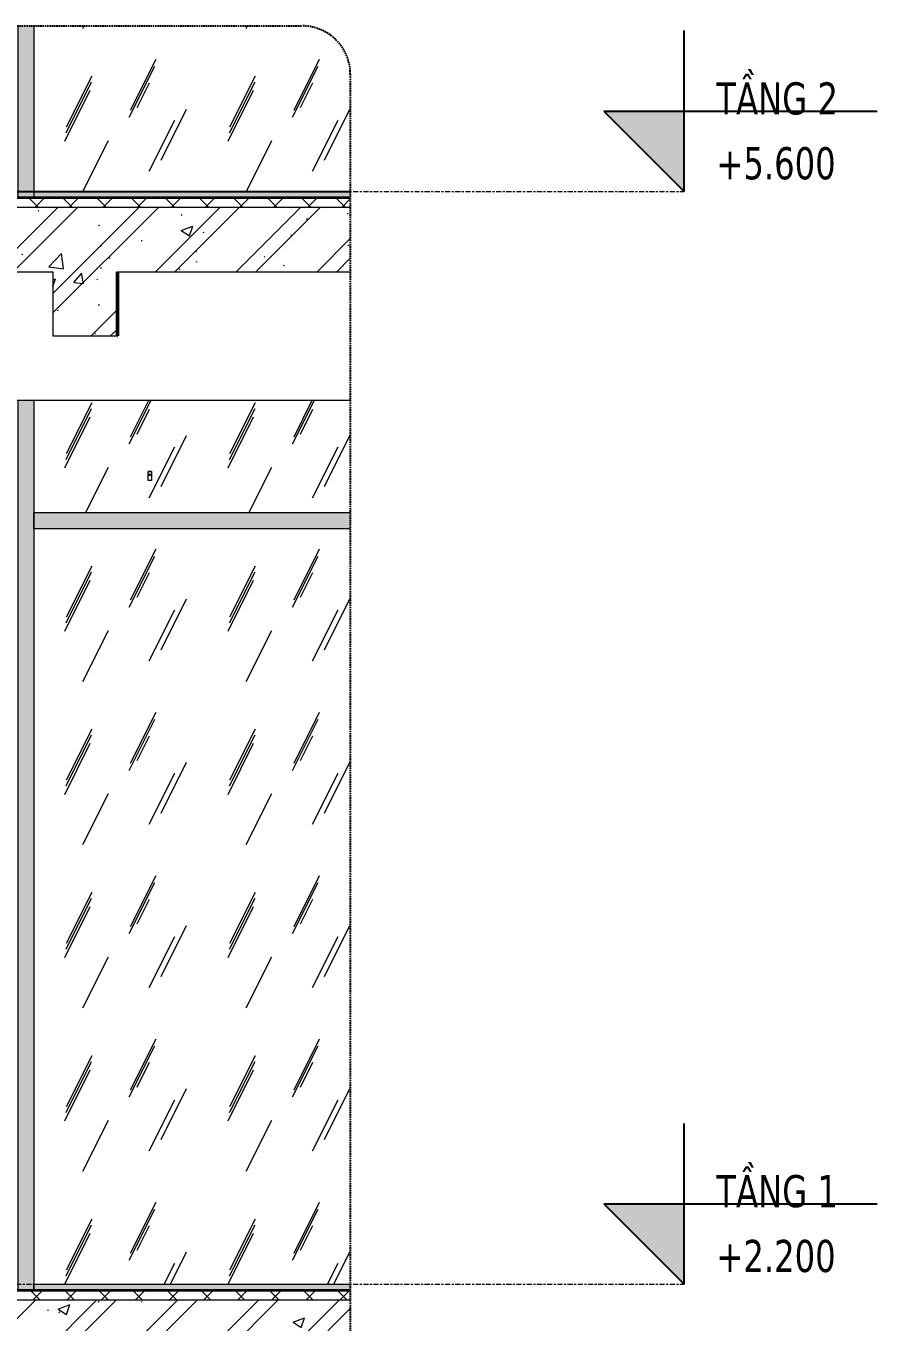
# Model space of a CAD drawing. Header units: millimetres. Extents: x 74302 to 149682, y -1785 to 49068.
# Drawn here: x 146499 to 149145, y 2082 to 6115 of the extents above; entities that cross this region are included whole.
import ezdxf

# ---------------------------------------------------------------- set-up
doc = ezdxf.new("R2010")
doc.units = ezdxf.units.MM
doc.linetypes.add('Centre', pattern=[31.75, 6.35, -4.7625, 15.875, -4.7625])
doc.linetypes.add('Hidden', pattern=[7.14375, 4.7625, -2.38125])
for name, color, linetype, lineweight in [('0-3', 90, 'Continuous', 5), ('A-DETL-GENF', 92, 'Continuous', 18), ('A-DETL-GENF-3', 92, 'Hidden', 25), ('A-DETL-GENF-4', 9, 'Continuous', 18), ('A-DETL-THIN', 151, 'Continuous', 18), ('A-FLOR-FNSH-1', 250, 'Continuous', 35), ('A-FLOR-LEVL', 51, 'Continuous', 9), ('A-FLOR-LEVL-1', 51, 'Continuous', 25), ('A-FLOR-LEVL-2', 51, 'Centre', 9), ('A-FLOR-PATT-2', 8, 'Continuous', 18), ('A-GLAZ-CURT', 52, 'Continuous', 18), ('A-GLAZ-CURT-2', 254, 'Continuous', 18), ('A-GLAZ-CWMG', 51, 'Continuous', 18), ('A-GLAZ-CWMG-2', 254, 'Continuous', 18), ('A-WALL-PATT-5', 254, 'Continuous', 18), ('E-LITE-EQPM', 33, 'Continuous', 18), ('M-EQPM', 50, 'Continuous', 18), ('M-EQPM-2', 50, 'Continuous', 25), ('S-BEAM-1', 71, 'Continuous', 5), ('S-BEAM-2', 7, 'Continuous', 18), ('S-BEAM-3', 10, 'Continuous', 50)]:
    doc.layers.add(name, color=color, linetype=linetype, lineweight=lineweight)
doc.styles.add('Tahoma_B_1', font='tahomabd.ttf', dxfattribs={"width": 0.85, "height": 100})
pattern_1 = [(45, (143933.09, 14200), (-53.033, 53.033), []), (135, (143933.09, 14200), (-53.033, -53.033), [])]
pattern_2 = [(63.435, (20183, 14234.78), (-0.0009, 508.0002), [177.488, -958.435]), (63.435, (19675, 14234.78), (-0.0009, 508.0002), [177.488, -958.435]), (63.435, (20426.18, 14332.92), (-0.0009, 508.0002), [177.488, -958.435]), (63.435, (19918.18, 14332.92), (-0.0009, 508.0002), [177.488, -958.435]), (63.435, (20389.38, 14298.28), (-0.0009, 508.0002), [177.488, -958.435]), (63.435, (19881.38, 14298.28), (-0.0009, 508.0002), [177.488, -958.435]), (63.435, (20351.86, 14496.7), (-0.0009, 508.0002), [86.267, -1049.655]), (63.435, (19843.86, 14496.7), (-0.0009, 508.0002), [86.267, -1049.655]), (63.435, (20327.32, 14465.98), (-0.0009, 508.0002), [177.488, -958.435]), (63.435, (19819.32, 14465.98), (-0.0009, 508.0002), [177.488, -958.435]), (63.435, (20331.65, 14488.03), (-0.0009, 508.0002), [177.488, -958.435]), (63.435, (19823.65, 14488.03), (-0.0009, 508.0002), [177.488, -958.435]), (63.435, (20126.7, 14391.31), (-0.0009, 508.0002), [177.488, -958.435]), (63.435, (19618.7, 14391.31), (-0.0009, 508.0002), [177.488, -958.435]), (63.435, (20131.03, 14417.3), (-0.0009, 508.0002), [177.488, -958.435]), (63.435, (19623.03, 14417.3), (-0.0009, 508.0002), [177.488, -958.435]), (63.435, (20132.2, 14436.03), (-0.0009, 508.0002), [177.488, -958.435]), (63.435, (19624.2, 14436.03), (-0.0009, 508.0002), [177.488, -958.435])]
pattern_3 = [(50, (143933.1, 14200), (364.368, -31.878), [38.1, -419.1]), (355, (143933.1, 14200), (-70.486, 382.113), [30.48, -335.28]), (100.451, (143963.45, 14197.34), (293.885, 350.233), [32.38, -356.18]), (46.184, (143933.1, 14301.6), (542.158, -84.086), [57.15, -628.65]), (96.636, (143978.27, 14294.6), (474.805, 494.855), [48.57, -534.27]), (351.184, (143933.1, 14301.6), (474.81, 494.85), [45.72, -502.92]), (21, (143983.9, 14276.2), (303.2285, -204.5305), [38.1, -419.1]), (326, (143983.9, 14276.2), (123.604, 368.376), [30.48, -335.28]), (71.451, (144009.16, 14259.16), (426.834, 163.843), [32.38, -356.18]), (37.5, (143933.09, 14200), (6.1766, 169.1102), [3.353, -327.863, 3.353, -337.007, -336.55]), (37.5, (143933.09, 14200), (6.1766, 169.1102), [-671.576, 3.353, -333.197]), (7.5, (143933.09, 14200), (133.6389, 200.3615), [3.353, -190.703, 3.353, -320.243, -128.27]), (7.5, (143933.09, 14200), (133.6389, 200.3615), [-517.652, 3.353, -124.917]), (327.5, (143819.8, 14200), (271.1818, -11.4584), [3.353, -123.647, 3.353, -392.887, -525.78]), (327.5, (143819.8, 14200), (271.1818, -11.4584), [-523.24, 3.353, -522.427]), (317.5, (143769, 14200), (296.2585, 50.853), [3.353, -161.747, 3.353, -259.791, -373.38]), (317.5, (143769, 14200), (296.2585, 50.853), [-428.244, 3.353, -370.027]), (45, (143933.09, 14200), (-125.7236, 125.7236), []), (45, (143933.09, 14390.5), (-125.7236, 125.7236), [])]

# ---------------------------------------------------------------- blocks, each defined once
blk = doc.blocks.new('NCV_TKTC_KET CAU_rvt-7-TKCS_SẢNH - BẬC CẤP 5 - MẶT CẮT')
at = {"layer": 'S-BEAM-1'}
blk.add_hatch(color=256, dxfattribs=at).paths.add_polyline_path([(22435.3, 5150), (22436.9, 5150), (22436.9, 5350), (22435.3, 5350), (22435.3, 5336.4)])
at = {"layer": 'S-BEAM-2'}
blk.add_line((21496.9, 4950), (23160.5, 4950), dxfattribs=at)
at = {"layer": 'S-BEAM-3'}
for p, q in [((22436.9, 5150), (22436.9, 5350)), ((22435.3, 5150), (22436.9, 5150))]:
    blk.add_line(p, q, dxfattribs=at)
blk = doc.blocks.new('System Panel - Glazed-1286806-TKCS_SẢNH - BẬC CẤP 5 - MẶT CẮT')
at = {"layer": 'A-GLAZ-CURT-2'}
h = blk.add_hatch(dxfattribs=at)
h.set_pattern_fill('FP_38', color=256, style=0, pattern_type=2)
h.set_pattern_definition(pattern_2)
h.paths.add_polyline_path([(23155.3, 5600), (23160.5, 5600), (23160.5, 5964.8), (23155.3, 6003.6), (23140.4, 6039.8), (23116.5, 6070.8), (23085.5, 6094.7), (23049.3, 6109.6), (23010.5, 6114.8), (22176.9, 6114.8), (22176.9, 5600), (23140.4, 5600)])
at = {"layer": 'A-GLAZ-CURT'}
blk.add_line((22176.9, 5600), (23160.5, 5600), dxfattribs=at)
blk = doc.blocks.new('Rectangular Mullion - 50 x 100mm-1286804-TKCS_SẢNH - BẬC CẤP 5 - MẶT CẮT')
at = {"layer": 'A-GLAZ-CWMG-2'}
blk.add_hatch(color=256, dxfattribs=at).paths.add_polyline_path([(22176.9, 5580), (22176.9, 6114.8), (22126.9, 6114.8), (22126.9, 5580)])
at = {"layer": 'A-GLAZ-CWMG'}
for p, q in [((22126.9, 6114.8), (22126.9, 5580)), ((22176.9, 6114.8), (22176.9, 5580))]:
    blk.add_line(p, q, dxfattribs=at)
blk = doc.blocks.new('LIC_06-ĐÈN LED TRÒN DOWNLIGHT_ P_18W - LIC_06-ĐÈN LED TRÒN DOWNLIGHT_ P_18W - ÁNH SÁNG 6000K-1339139-TKCS_SẢNH - BẬC CẤP 5 - MẶT CẮT')
at = {"layer": 'E-LITE-EQPM'}
for p, q in [((22542.4, 4728), (22532.4, 4728)), ((22532.4, 4727.2), (22532.4, 4728)), ((22542.4, 4728), (22532.4, 4728)), ((22532.4, 4728), (22532.4, 4728)), ((22532.4, 4719), (22532.4, 4727.2)), ((22542.4, 4727.2), (22532.4, 4727.2)), ((22532.4, 4716), (22532.4, 4719)), ((22542.4, 4719), (22532.4, 4719)), ((22542.4, 4728), (22542.4, 4727.2)), ((22542.4, 4728), (22542.4, 4728)), ((22542.4, 4727.2), (22542.4, 4719)), ((22542.4, 4719), (22542.4, 4716)), ((22532.4, 4700), (22532.4, 4716)), ((22542.4, 4716), (22532.4, 4716)), ((22542.4, 4700), (22532.4, 4700)), ((22542.4, 4716), (22542.4, 4700))]:
    blk.add_line(p, q, dxfattribs=at)
blk = doc.blocks.new('System Panel - Glazed-V55-TKCS_SẢNH - BẬC CẤP 5 - MẶT CẮT')
at = {"layer": 'A-GLAZ-CURT-2'}
h = blk.add_hatch(dxfattribs=at)
h.set_pattern_fill('FP_38', color=256, style=0, pattern_type=2)
h.set_pattern_definition(pattern_2)
h.paths.add_polyline_path([(22354.7, 2200), (23160.5, 2200), (23160.5, 4550), (22176.9, 4550), (22176.9, 2200)])
blk = doc.blocks.new('System Panel - Glazed-1286807-TKCS_SẢNH - BẬC CẤP 5 - MẶT CẮT')
at = {"layer": 'A-GLAZ-CURT-2'}
h = blk.add_hatch(dxfattribs=at)
h.set_pattern_fill('FP_38', color=256, style=0, pattern_type=2)
h.set_pattern_definition(pattern_2)
h.paths.add_polyline_path([(22436.9, 4600), (23160.5, 4600), (23160.5, 4950), (22176.9, 4950), (22176.9, 4600), (22354.7, 4600)])
h.paths.add_polyline_path([(22542.4, 4700), (22532.4, 4700), (22532.4, 4728), (22542.4, 4727.4), (22542.4, 4716)])
blk = doc.blocks.new('Rectangular Mullion - 50 x 100mm-1286802-TKCS_SẢNH - BẬC CẤP 5 - MẶT CẮT')
at = {"layer": 'A-GLAZ-CWMG-2'}
blk.add_hatch(color=256, dxfattribs=at).paths.add_polyline_path([(22354.7, 2180), (23160.5, 2180), (23160.5, 2200), (22176.9, 2200), (22176.9, 2180)])
at = {"layer": 'A-GLAZ-CWMG'}
for p, q in [((22176.9, 2180), (22176.9, 2200)), ((22176.9, 2200), (23160.5, 2200))]:
    blk.add_line(p, q, dxfattribs=at)
blk = doc.blocks.new('Rectangular Mullion - 50 x 100mm-1286803-TKCS_SẢNH - BẬC CẤP 5 - MẶT CẮT')
at = {"layer": 'A-GLAZ-CWMG-2'}
blk.add_hatch(color=256, dxfattribs=at).paths.add_polyline_path([(22354.7, 4550), (23160.5, 4550), (23160.5, 4600), (22176.9, 4600), (22176.9, 4550)])
at = {"layer": 'A-GLAZ-CWMG'}
for p, q in [((22176.9, 4550), (22176.9, 4600)), ((23160.5, 4600), (22176.9, 4600)), ((23160.5, 4550), (22176.9, 4550))]:
    blk.add_line(p, q, dxfattribs=at)
blk = doc.blocks.new('Rectangular Mullion - 50 x 100mm-V68-TKCS_SẢNH - BẬC CẤP 5 - MẶT CẮT')
at = {"layer": 'A-GLAZ-CWMG-2'}
blk.add_hatch(color=256, dxfattribs=at).paths.add_polyline_path([(22176.9, 2180), (22176.9, 4575), (22126.9, 4575), (22126.9, 2180)])
at = {"layer": 'A-GLAZ-CWMG'}
for p, q in [((22126.9, 4575), (22126.9, 2180)), ((22176.9, 4575), (22176.9, 2180))]:
    blk.add_line(p, q, dxfattribs=at)
blk = doc.blocks.new('Rectangular Mullion - 50 x 100mm-1286805-TKCS_SẢNH - BẬC CẤP 5 - MẶT CẮT')
at = {"layer": 'A-GLAZ-CWMG-2'}
blk.add_hatch(color=256, dxfattribs=at).paths.add_polyline_path([(22176.9, 4575), (22176.9, 4950), (22126.9, 4950), (22126.9, 4575)])
at = {"layer": 'A-GLAZ-CWMG'}
for p, q in [((22126.9, 4950), (22126.9, 4575)), ((22176.9, 4950), (22176.9, 4575))]:
    blk.add_line(p, q, dxfattribs=at)
blk = doc.blocks.new('TKTC_XREF_251221_MB TANG 2-7 - TKTC_XREF_251221_MB TANG 2-7-2039446-TKCS_SẢNH - BẬC CẤP 5 - MẶT CẮT')
at = {"layer": 'M-EQPM-2'}
blk.add_line((17238.6, 5600), (23160.5, 5600), dxfattribs=at)
blk = doc.blocks.new('BORDER VIEW - BORDER VIEW-2200615-TKCS_SẢNH - BẬC CẤP 5 - MẶT CẮT')
at = {"layer": 'A-DETL-GENF-3'}
for p, q in [((16416.9, 6114.8), (23010.5, 6114.8)), ((23160.5, 5964.8), (23160.5, -470))]:
    blk.add_line(p, q, dxfattribs=at)
blk.add_arc((23010.5, 5964.8), 150, 360, 90, dxfattribs=at)
blk = doc.blocks.new('Level - CAO ĐỘ LEVEL-350587-TKCS_SẢNH - BẬC CẤP 5 - MẶT CẮT')
at = {"layer": 'A-FLOR-LEVL'}
blk.add_hatch(color=256, dxfattribs=at).paths.add_polyline_path([(24198.2, 2450), (24198.2, 2200), (23948.2, 2450)])
at = {"layer": 'A-FLOR-LEVL-1'}
for p, q in [((24198.2, 2200), (24198.2, 2700)), ((23948.2, 2450), (24198.2, 2200)), ((23948.2, 2450), (24798.2, 2450))]:
    blk.add_line(p, q, dxfattribs=at)

msp = doc.modelspace()

# ---------------------------------------------------------------- hatches: boundary and pattern name
at = {"layer": 'A-DETL-GENF-4'}
h = msp.add_hatch(dxfattribs=at)
h.set_pattern_fill('FP_44', color=256, style=0, pattern_type=2)
h.set_pattern_definition(pattern_3)
h.paths.add_polyline_path([(141583.8, 4950), (141882.2, 4950), (141882.2, 5350), (146582.2, 5350), (146582.2, 5150), (146782.2, 5150), (146782.2, 5350), (147507.3, 5350), (147507.3, 5550), (141583.8, 5550)])
h = msp.add_hatch(dxfattribs=at)
h.set_pattern_fill('FP_44', color=256, style=0, pattern_type=2)
h.set_pattern_definition(pattern_3)
h.paths.add_polyline_path([(141583.8, -620), (141883.8, -620), (141883.8, 335.7), (144065.8, 1771.7), (144065.8, 1700), (144265.8, 1700), (144265.8, 1903.4), (144306.2, 1930), (145635.8, 1930), (145635.8, 1730), (145835.8, 1730), (145835.8, 1930), (146582.2, 1930), (146582.2, 1750), (146782.2, 1750), (146782.2, 1928.6), (147507.3, 1928.6), (147507.3, 2150), (144063.8, 2150), (144063.8, 1950), (141883.8, 515.3), (141583.8, 515.3)])
at = {"layer": 'A-FLOR-PATT-2'}
h = msp.add_hatch(dxfattribs=at)
h.set_pattern_fill('FP_36', color=256, style=0, pattern_type=2)
h.set_pattern_definition(pattern_1)
h.paths.add_polyline_path([(146701.6, 5550), (147507.3, 5550), (147507.3, 5580), (144883.8, 5580), (144883.8, 5550), (146582.2, 5550)])
h = msp.add_hatch(dxfattribs=at)
h.set_pattern_fill('FP_36', color=256, style=0, pattern_type=2)
h.set_pattern_definition(pattern_1)
h.paths.add_polyline_path([(147507.3, 2150), (147507.3, 2180), (145833.8, 2180), (145833.8, 2150), (146782.2, 2150)])
at = {"layer": 'A-WALL-PATT-5'}
h = msp.add_hatch(color=256, dxfattribs=at)
h.paths.add_polyline_path([(146523.8, 5580), (147507.3, 5580), (147507.3, 5600), (146523.8, 5600)])
h.paths.add_polyline_path([(144953.3, 5580), (145273.8, 5580), (145273.8, 5600), (144933.8, 5600), (144933.8, 5580)])
h.paths.add_polyline_path([(146473.8, 5580), (146473.8, 5600), (145323.8, 5600), (145323.8, 5580), (145827.4, 5580)])

# ---------------------------------------------------------------- linework, layer by layer
at = {"layer": 'A-DETL-THIN'}
for p, q in [((147507.3, 5550), (141583.8, 5550)), ((141882.2, 5350), (146582.2, 5350)), ((146582.2, 5350), (146582.2, 5150)), ((146782.2, 5150), (146782.2, 5350)), ((146782.2, 5350), (147507.3, 5350)), ((146582.2, 5150), (146782.2, 5150)), ((147507.3, 2150), (144063.8, 2150))]:
    msp.add_line(p, q, dxfattribs=at)
at = {"layer": 'A-FLOR-FNSH-1'}
for p, q in [((147507.3, 5580), (144883.8, 5580)), ((147507.3, 2180), (145833.8, 2180))]:
    msp.add_line(p, q, dxfattribs=at)
at = {"layer": 'A-FLOR-LEVL-2'}
for p, q in [((139916.7, 5600), (148545, 5600)), ((139916.7, 2200), (148545, 2200))]:
    msp.add_line(p, q, dxfattribs=at)

# ---------------------------------------------------------------- block references
at = {"layer": '0-3'}
msp.add_blockref('NCV_TKTC_KET CAU_rvt-7-TKCS_SẢNH - BẬC CẤP 5 - MẶT CẮT', (124346.8, 0), dxfattribs=at)
at = {"layer": 'A-DETL-GENF'}
msp.add_blockref('BORDER VIEW - BORDER VIEW-2200615-TKCS_SẢNH - BẬC CẤP 5 - MẶT CẮT', (124346.8, 0), dxfattribs=at)
at = {"layer": 'A-FLOR-LEVL-1'}
for p in [(124346.8, 3400), (124346.8, 0)]:
    msp.add_blockref('Level - CAO ĐỘ LEVEL-350587-TKCS_SẢNH - BẬC CẤP 5 - MẶT CẮT', p, dxfattribs=at)
at = {"layer": 'A-GLAZ-CURT'}
for name in ['System Panel - Glazed-1286806-TKCS_SẢNH - BẬC CẤP 5 - MẶT CẮT', 'System Panel - Glazed-1286807-TKCS_SẢNH - BẬC CẤP 5 - MẶT CẮT', 'System Panel - Glazed-V55-TKCS_SẢNH - BẬC CẤP 5 - MẶT CẮT']:
    msp.add_blockref(name, (124346.8, 0), dxfattribs=at)
at = {"layer": 'A-GLAZ-CWMG'}
for name in ['Rectangular Mullion - 50 x 100mm-1286804-TKCS_SẢNH - BẬC CẤP 5 - MẶT CẮT', 'Rectangular Mullion - 50 x 100mm-1286805-TKCS_SẢNH - BẬC CẤP 5 - MẶT CẮT', 'Rectangular Mullion - 50 x 100mm-1286803-TKCS_SẢNH - BẬC CẤP 5 - MẶT CẮT', 'Rectangular Mullion - 50 x 100mm-V68-TKCS_SẢNH - BẬC CẤP 5 - MẶT CẮT', 'Rectangular Mullion - 50 x 100mm-1286802-TKCS_SẢNH - BẬC CẤP 5 - MẶT CẮT']:
    msp.add_blockref(name, (124346.8, 0), dxfattribs=at)
at = {"layer": 'E-LITE-EQPM'}
msp.add_blockref('LIC_06-ĐÈN LED TRÒN DOWNLIGHT_ P_18W - LIC_06-ĐÈN LED TRÒN DOWNLIGHT_ P_18W - ÁNH SÁNG 6000K-1339139-TKCS_SẢNH - BẬC CẤP 5 - MẶT CẮT', (124346.8, 0), dxfattribs=at)
at = {"layer": 'M-EQPM'}
msp.add_blockref('TKTC_XREF_251221_MB TANG 2-7 - TKTC_XREF_251221_MB TANG 2-7-2039446-TKCS_SẢNH - BẬC CẤP 5 - MẶT CẮT', (124346.8, 0), dxfattribs=at)

# ---------------------------------------------------------------- texts
at = {"layer": 'A-FLOR-LEVL', "char_height": 100, "line_spacing_factor": 0.996129, "style": 'Tahoma_B_1'}
for s, insert, width, attachment_point in [('\\pt510,1020,1530,2040,2550,3060,3570,4080,4590,5100,5610,6120,6630,7140,7650,8160,8670,9180,9690,10200,10710,11220,11730,12240,12750,13260,13770,14280,14790,15300,15810,16320;TẦNG 2', (148645.3, 5837.2), 452.625, 7), ('\\pt212.5,425,637.5,850,1062.5,1275,1487.5,1700,1912.5,2125,2337.5,2550,2762.5,2975,3187.5,3400,3612.5,3825,4037.5,4250,4462.5,4675,4887.5,5100,5312.5,5525,5737.5,5950,6162.5,6375,6587.5,6800;+5.600', (148645.3, 5737.5), 441.575, 1), ('\\pt510,1020,1530,2040,2550,3060,3570,4080,4590,5100,5610,6120,6630,7140,7650,8160,8670,9180,9690,10200,10710,11220,11730,12240,12750,13260,13770,14280,14790,15300,15810,16320;TẦNG 1', (148645.3, 2437.2), 452.625, 7), ('\\pt212.5,425,637.5,850,1062.5,1275,1487.5,1700,1912.5,2125,2337.5,2550,2762.5,2975,3187.5,3400,3612.5,3825,4037.5,4250,4462.5,4675,4887.5,5100,5312.5,5525,5737.5,5950,6162.5,6375,6587.5,6800;+2.200', (148645.3, 2337.5), 441.575, 1)]:
    msp.add_mtext(s, dxfattribs=dict(at, insert=insert, width=width, attachment_point=attachment_point))

doc.saveas('drawing.dxf')
